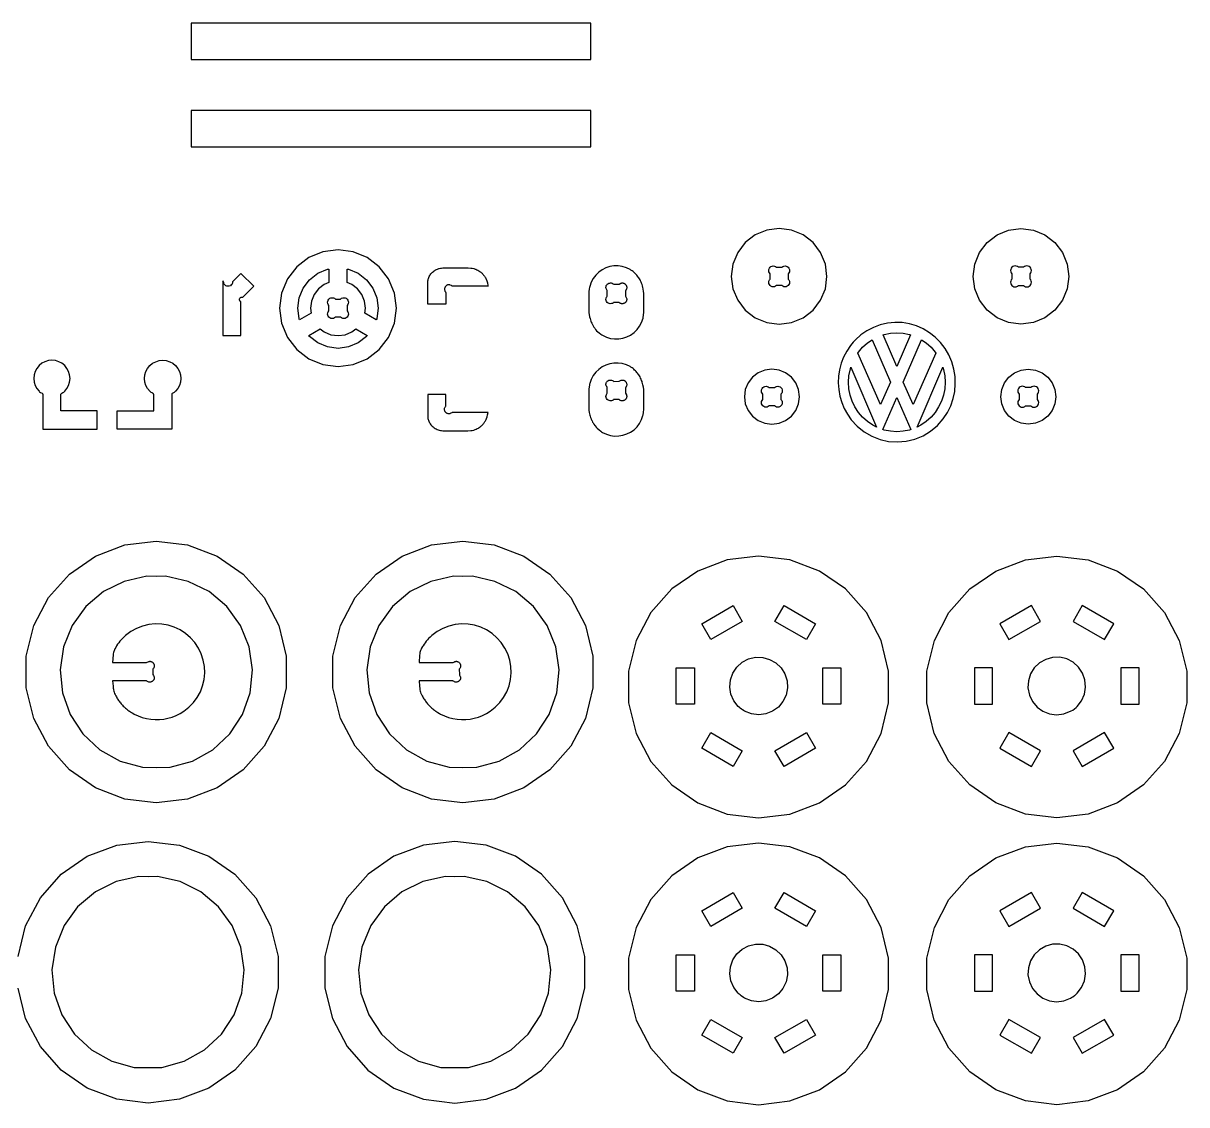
# Model space of a CAD drawing. Extents: x -690 to 337, y -358 to 474.
# Drawn here: x 114.3 to 305.9, y 263.2 to 441.3 of the extents above; entities that cross this region are included whole.
import ezdxf

# ---------------------------------------------------------------- set-up
doc = ezdxf.new("R2010")
doc.units = 0
doc.layers.add('SECTIONCUTEDGES', color=18, linetype='CONTINUOUS')

msp = doc.modelspace()

# ---------------------------------------------------------------- linework, layer by layer
at = {"layer": 'SECTIONCUTEDGES'}
for points in [[(141.91, 435.35), (207.76, 435.35), (207.76, 441.34), (141.91, 441.34)], [(141.91, 420.97), (207.76, 420.97), (207.76, 426.97), (141.91, 426.97)], [(233.22, 394.06), (234.85, 392.81), (236.75, 392.02), (238.79, 391.75), (240.83, 392.02), (242.73, 392.81), (244.37, 394.06), (245.62, 395.69), (246.41, 397.59), (246.67, 399.63), (246.41, 401.67), (245.62, 403.57), (244.37, 405.21), (242.73, 406.46), (240.83, 407.25), (238.79, 407.51), (236.75, 407.25), (234.85, 406.46), (233.22, 405.21), (231.97, 403.57), (231.18, 401.67), (230.91, 399.63), (231.18, 397.59), (231.97, 395.69)], [(273.06, 394.06), (271.81, 395.69), (271.02, 397.59), (270.75, 399.63), (271.02, 401.67), (271.81, 403.57), (273.06, 405.21), (274.69, 406.46), (276.59, 407.25), (278.63, 407.51), (280.67, 407.25), (282.57, 406.46), (284.2, 405.21), (285.46, 403.57), (286.24, 401.67), (286.51, 399.63), (286.24, 397.59), (285.46, 395.69), (284.2, 394.06), (282.57, 392.81), (280.67, 392.02), (278.63, 391.75), (276.59, 392.02), (274.69, 392.81)], [(159.32, 387.6), (161.31, 386.07), (163.63, 385.11), (166.12, 384.79), (168.61, 385.11), (170.93, 386.07), (172.92, 387.6), (174.45, 389.59), (175.41, 391.91), (175.73, 394.4), (175.41, 396.89), (174.45, 399.21), (172.92, 401.2), (170.93, 402.73), (168.61, 403.69), (166.12, 404.02), (163.63, 403.69), (161.31, 402.73), (159.32, 401.2), (157.79, 399.21), (156.83, 396.89), (156.5, 394.4), (156.83, 391.91), (157.79, 389.59)], [(159.74, 392.62), (159.72, 392.67), (159.49, 394.4), (159.72, 396.12), (160.38, 397.71), (161.43, 399.09), (162.81, 400.14), (164.4, 400.8), (164.47, 400.81), (164.62, 400.83), (164.62, 398.64), (163.85, 398.32), (162.92, 397.6), (162.2, 396.67), (161.74, 395.57), (161.59, 394.4), (161.7, 393.58), (159.8, 392.48)], [(170.54, 393.58), (170.65, 394.4), (170.49, 395.57), (170.04, 396.67), (169.32, 397.6), (168.38, 398.32), (167.61, 398.64), (167.61, 400.83), (167.78, 400.81), (167.83, 400.8), (169.43, 400.14), (170.8, 399.09), (171.86, 397.71), (172.52, 396.12), (172.74, 394.4), (172.52, 392.68), (172.49, 392.62), (172.43, 392.48)], [(180.89, 395.05), (180.89, 398.02), (180.9, 398.71), (180.92, 398.89), (180.96, 399.07), (180.99, 399.19), (181.02, 399.31), (181.08, 399.47), (181.15, 399.62), (181.23, 399.76), (181.31, 399.91), (181.41, 400.04), (181.52, 400.17), (181.64, 400.29), (181.7, 400.35), (181.84, 400.46), (181.98, 400.57), (182.13, 400.66), (182.2, 400.7), (182.36, 400.78), (182.53, 400.85), (182.71, 400.91), (182.81, 400.94), (182.99, 400.98), (183.18, 401.01), (183.37, 401.03), (183.65, 401.05), (184.31, 401.07), (185.62, 401.07), (186.87, 401.06), (187.57, 401.03), (188, 401.01), (188.24, 400.97), (188.47, 400.92), (188.72, 400.85), (188.81, 400.81), (188.98, 400.74), (189.16, 400.65), (189.32, 400.55), (189.48, 400.45), (189.56, 400.39), (189.66, 400.31), (189.76, 400.23), (189.85, 400.14), (189.94, 400.05), (190.03, 399.95), (190.11, 399.85), (190.19, 399.75), (190.26, 399.65), (190.33, 399.54), (190.4, 399.43), (190.46, 399.31), (190.53, 399.15), (190.63, 398.89), (190.69, 398.71), (190.73, 398.56), (190.82, 398.15), (190.83, 398.05), (184.94, 398.05), (184.93, 398.05), (184.79, 398.11), (184.6, 398.21), (184.54, 398.23), (184.51, 398.24), (184.44, 398.26), (184.37, 398.26), (184.3, 398.26), (184.27, 398.25), (184.16, 398.23), (184.1, 398.2), (184.04, 398.17), (183.98, 398.13), (183.92, 398.08), (183.87, 398.04), (183.82, 397.98), (183.78, 397.92), (183.75, 397.86), (183.72, 397.8), (183.69, 397.73), (183.68, 397.66), (183.66, 397.55), (183.66, 397.44), (183.67, 397.4), (183.69, 397.3), (183.72, 397.21), (183.8, 397.08), (183.84, 397.03), (183.88, 397), (183.88, 396.99), (183.88, 395.05)], [(208.56, 390.88), (208.73, 390.69), (208.92, 390.51), (209.12, 390.33), (209.4, 390.11), (209.57, 390), (209.69, 389.93), (210.33, 389.62), (210.99, 389.42), (211.68, 389.32), (212.37, 389.33), (213.05, 389.44), (213.71, 389.66), (214.32, 389.97), (214.89, 390.37), (215.38, 390.86), (215.8, 391.41), (216.12, 392.02), (216.37, 392.75), (216.41, 392.9), (216.44, 393.17), (216.5, 393.79), (216.5, 396.87), (216.47, 397.17), (216.4, 397.59), (216.35, 397.83), (216.28, 398.09), (216.21, 398.29), (216.14, 398.49), (216.06, 398.69), (215.97, 398.88), (215.87, 399.07), (215.79, 399.22), (215.69, 399.38), (215.59, 399.53), (215.48, 399.67), (215.37, 399.81), (215.25, 399.95), (215.12, 400.08), (214.99, 400.21), (214.86, 400.33), (214.72, 400.44), (214.57, 400.55), (214.37, 400.68), (214.24, 400.76), (213.62, 401.06), (212.95, 401.26), (212.27, 401.36), (211.58, 401.35), (210.9, 401.24), (210.24, 401.02), (209.62, 400.71), (209.06, 400.31), (208.57, 399.82), (208.15, 399.27), (207.83, 398.66), (207.59, 397.98), (207.55, 397.81), (207.51, 397.57), (207.46, 397.1), (207.44, 396.84), (207.44, 393.82), (207.46, 393.63), (207.49, 393.38), (207.57, 392.96), (207.64, 392.68), (207.7, 392.48), (207.77, 392.28), (207.85, 392.09), (207.93, 391.9), (208.02, 391.71), (208.13, 391.51), (208.26, 391.29), (208.41, 391.08)], [(237.3, 398.14), (237.18, 398.29), (237.1, 398.47), (237.08, 398.67), (237.1, 398.86), (237.18, 399.04), (237.3, 399.2), (237.3, 400.07), (237.18, 400.23), (237.1, 400.41), (237.08, 400.6), (237.1, 400.79), (237.18, 400.98), (237.3, 401.13), (237.45, 401.25), (237.63, 401.32), (237.83, 401.35), (238.02, 401.32), (238.2, 401.25), (238.36, 401.13), (239.23, 401.13), (239.39, 401.25), (239.57, 401.32), (239.76, 401.35), (239.95, 401.32), (240.14, 401.25), (240.29, 401.13), (240.41, 400.98), (240.48, 400.79), (240.51, 400.6), (240.48, 400.41), (240.41, 400.23), (240.29, 400.07), (240.29, 399.2), (240.41, 399.04), (240.48, 398.86), (240.51, 398.67), (240.48, 398.47), (240.41, 398.29), (240.29, 398.14), (240.14, 398.02), (239.95, 397.94), (239.76, 397.92), (239.57, 397.94), (239.39, 398.02), (239.23, 398.14), (238.36, 398.14), (238.2, 398.02), (238.02, 397.94), (237.83, 397.92), (237.63, 397.94), (237.45, 398.02)], [(277.14, 398.14), (277.29, 398.02), (277.47, 397.94), (277.67, 397.92), (277.86, 397.94), (278.04, 398.02), (278.2, 398.14), (279.07, 398.14), (279.22, 398.02), (279.4, 397.94), (279.6, 397.92), (279.79, 397.94), (279.97, 398.02), (280.13, 398.14), (280.25, 398.29), (280.32, 398.47), (280.35, 398.67), (280.32, 398.86), (280.25, 399.04), (280.13, 399.2), (280.13, 400.07), (280.25, 400.23), (280.32, 400.41), (280.35, 400.6), (280.32, 400.79), (280.25, 400.98), (280.13, 401.13), (279.97, 401.25), (279.79, 401.32), (279.6, 401.35), (279.4, 401.32), (279.22, 401.25), (279.07, 401.13), (278.2, 401.13), (278.04, 401.25), (277.86, 401.32), (277.67, 401.35), (277.47, 401.32), (277.29, 401.25), (277.14, 401.13), (277.02, 400.98), (276.94, 400.79), (276.92, 400.6), (276.94, 400.41), (277.02, 400.23), (277.14, 400.07), (277.14, 399.2), (277.02, 399.04), (276.94, 398.86), (276.92, 398.67), (276.94, 398.47), (277.02, 398.29)], [(147.14, 389.9), (150.13, 389.9), (150.13, 395.44), (150.06, 395.49), (150, 395.53), (149.97, 395.56), (149.92, 395.64), (149.89, 395.71), (149.88, 395.79), (149.88, 395.87), (149.9, 395.95), (149.94, 396.02), (149.98, 396.09), (150.04, 396.14), (150.11, 396.18), (150.18, 396.21), (150.26, 396.22), (150.34, 396.22), (150.44, 396.19), (152.25, 398), (150.13, 400.12), (148.76, 398.75), (148.74, 398.56), (148.66, 398.37), (148.54, 398.22), (148.39, 398.1), (148.21, 398.03), (148.01, 398), (147.82, 398.03), (147.64, 398.1), (147.48, 398.22), (147.37, 398.37), (147.29, 398.56), (147.27, 398.75), (147.14, 398.88)], [(210.48, 395.34), (210.37, 395.49), (210.29, 395.65), (210.26, 395.83), (210.27, 396.02), (210.33, 396.2), (210.38, 396.27), (210.44, 396.36), (210.46, 396.38), (210.47, 396.39), (210.48, 396.4), (210.48, 397.28), (210.47, 397.31), (210.42, 397.41), (210.3, 397.64), (210.28, 397.71), (210.26, 397.77), (210.26, 397.81), (210.26, 397.88), (210.27, 397.95), (210.3, 398.05), (210.32, 398.11), (210.36, 398.18), (210.39, 398.24), (210.44, 398.29), (210.49, 398.34), (210.54, 398.39), (210.6, 398.43), (210.66, 398.47), (210.73, 398.5), (210.79, 398.52), (210.9, 398.54), (211.01, 398.55), (211.12, 398.55), (211.23, 398.52), (211.3, 398.5), (211.43, 398.43), (211.54, 398.33), (212.41, 398.33), (212.46, 398.35), (212.72, 398.5), (212.79, 398.53), (212.81, 398.54), (212.89, 398.55), (212.94, 398.56), (212.99, 398.55), (213.05, 398.55), (213.1, 398.54), (213.15, 398.52), (213.21, 398.51), (213.26, 398.48), (213.31, 398.46), (213.35, 398.43), (213.4, 398.4), (213.44, 398.36), (213.48, 398.32), (213.52, 398.28), (213.57, 398.2), (213.61, 398.13), (213.63, 398.09), (213.66, 398.02), (213.67, 397.98), (213.68, 397.9), (213.69, 397.81), (213.69, 397.73), (213.68, 397.69), (213.67, 397.61), (213.64, 397.54), (213.61, 397.46), (213.59, 397.43), (213.55, 397.36), (213.51, 397.32), (213.48, 397.29), (213.47, 397.29), (213.47, 396.4), (213.48, 396.37), (213.64, 396.07), (213.66, 396.02), (213.68, 395.95), (213.69, 395.92), (213.69, 395.85), (213.68, 395.76), (213.67, 395.71), (213.66, 395.66), (213.64, 395.6), (213.62, 395.55), (213.59, 395.51), (213.56, 395.46), (213.53, 395.41), (213.5, 395.37), (213.46, 395.33), (213.42, 395.3), (213.34, 395.24), (213.27, 395.2), (213.19, 395.17), (213.11, 395.14), (213.07, 395.13), (212.99, 395.12), (212.91, 395.12), (212.83, 395.13), (212.75, 395.14), (212.67, 395.17), (212.6, 395.2), (212.53, 395.24), (212.45, 395.31), (212.43, 395.33), (212.41, 395.34), (211.53, 395.34), (211.52, 395.34), (211.48, 395.29), (211.37, 395.22), (211.33, 395.19), (211.15, 395.14), (210.97, 395.12), (210.79, 395.16), (210.62, 395.23)], [(164.62, 392.9), (164.5, 393.06), (164.43, 393.24), (164.4, 393.43), (164.43, 393.63), (164.5, 393.81), (164.62, 393.96), (164.62, 394.84), (164.5, 394.99), (164.43, 395.17), (164.4, 395.37), (164.43, 395.56), (164.5, 395.74), (164.62, 395.9), (164.78, 396.02), (164.96, 396.09), (165.15, 396.12), (165.35, 396.09), (165.53, 396.02), (165.68, 395.9), (166.55, 395.9), (166.71, 396.02), (166.89, 396.09), (167.08, 396.12), (167.28, 396.09), (167.46, 396.02), (167.61, 395.9), (167.73, 395.74), (167.81, 395.56), (167.83, 395.37), (167.81, 395.17), (167.73, 394.99), (167.61, 394.84), (167.61, 393.96), (167.73, 393.81), (167.81, 393.63), (167.83, 393.43), (167.81, 393.24), (167.73, 393.06), (167.61, 392.9), (167.46, 392.79), (167.28, 392.71), (167.08, 392.69), (166.89, 392.71), (166.71, 392.79), (166.55, 392.9), (165.68, 392.9), (165.53, 392.79), (165.35, 392.71), (165.15, 392.69), (164.96, 392.71), (164.78, 392.79)], [(250.67, 376.01), (251.65, 374.94), (252.79, 374.03), (254.05, 373.3), (255.41, 372.77), (256.83, 372.45), (258.29, 372.36), (259.74, 372.48), (261.16, 372.83), (262.5, 373.39), (263.75, 374.15), (264.86, 375.09), (265.82, 376.18), (266.5, 377.21), (267.05, 378.32), (267.45, 379.49), (267.71, 380.69), (267.81, 381.92), (267.77, 383.15), (267.57, 384.37), (267.23, 385.56), (266.74, 386.69), (266.12, 387.76), (265.37, 388.74), (264.5, 389.62), (263.55, 390.36), (262.52, 390.99), (261.41, 391.47), (260.25, 391.82), (259.06, 392.01), (257.85, 392.04), (256.64, 391.93), (255.46, 391.66), (254.33, 391.24), (253.26, 390.68), (252.26, 390), (251.36, 389.19), (251.14, 388.95), (251, 388.79), (250.54, 388.23), (249.93, 387.3), (249.42, 386.33), (249.03, 385.32), (248.75, 384.26), (248.58, 383.18), (248.53, 382.09), (248.6, 381), (248.79, 379.92), (249.1, 378.88), (249.52, 377.87), (250.04, 376.91)], [(161.41, 389.74), (161.3, 389.89), (163.19, 390.99), (163.85, 390.48), (164.95, 390.03), (166.12, 389.87), (167.29, 390.03), (168.38, 390.48), (169.04, 390.99), (170.94, 389.89), (170.85, 389.77), (170.81, 389.72), (169.43, 388.66), (167.83, 388), (166.12, 387.78), (164.4, 388), (162.81, 388.66)], [(255.47, 378.55), (251.76, 387.01), (251.86, 387.17), (252.55, 387.97), (253.33, 388.67), (254.1, 389.2), (257.14, 382.22)], [(258.18, 384.8), (255.92, 390.01), (256.1, 390.08), (257.14, 390.29), (258.18, 390.36), (259.22, 390.29), (260.25, 390.08), (260.43, 390.01)], [(260.89, 378.55), (259.22, 382.22), (262.25, 389.2), (263.02, 388.67), (263.81, 387.97), (264.49, 387.17), (264.6, 387.01)], [(117.48, 374.47), (126.46, 374.47), (126.46, 377.47), (120.48, 377.47), (120.48, 380.23), (120.49, 380.26), (120.52, 380.3), (120.58, 380.36), (120.64, 380.4), (120.81, 380.49), (120.95, 380.57), (121.07, 380.67), (121.09, 380.7), (121.47, 381.16), (121.74, 381.67), (121.91, 382.23), (121.97, 382.82), (121.91, 383.4), (121.74, 383.96), (121.47, 384.48), (121.1, 384.93), (120.64, 385.31), (120.12, 385.58), (119.56, 385.75), (118.98, 385.81), (118.4, 385.75), (117.83, 385.58), (117.32, 385.31), (116.86, 384.93), (116.49, 384.48), (116.21, 383.96), (116.04, 383.4), (115.99, 382.82), (116.04, 382.23), (116.21, 381.67), (116.49, 381.16), (116.86, 380.7), (116.95, 380.62), (117.13, 380.5), (117.36, 380.37), (117.41, 380.33), (117.46, 380.26), (117.48, 380.23)], [(129.76, 374.47), (129.76, 377.47), (135.75, 377.47), (135.75, 380.23), (135.74, 380.25), (135.67, 380.34), (135.63, 380.37), (135.58, 380.4), (135.48, 380.45), (135.34, 380.53), (135.28, 380.57), (135.16, 380.67), (134.76, 381.16), (134.48, 381.67), (134.31, 382.23), (134.25, 382.82), (134.31, 383.4), (134.48, 383.96), (134.76, 384.48), (135.13, 384.93), (135.58, 385.31), (136.1, 385.58), (136.66, 385.75), (137.25, 385.81), (137.83, 385.75), (138.39, 385.58), (138.91, 385.31), (139.36, 384.93), (139.73, 384.48), (140.01, 383.96), (140.18, 383.4), (140.24, 382.82), (140.18, 382.23), (140.01, 381.67), (139.73, 381.16), (139.36, 380.7), (139.2, 380.56), (139.1, 380.5), (138.9, 380.39), (138.82, 380.33), (138.76, 380.26), (138.74, 380.23), (138.74, 374.47)], [(208.65, 374.79), (208.82, 374.6), (209.12, 374.33), (209.4, 374.12), (209.55, 374.02), (209.71, 373.93), (210.33, 373.63), (210.99, 373.43), (211.68, 373.33), (212.37, 373.34), (213.05, 373.45), (213.71, 373.67), (214.32, 373.98), (214.89, 374.38), (215.38, 374.86), (215.8, 375.42), (216.12, 376.03), (216.36, 376.7), (216.38, 376.8), (216.41, 376.9), (216.44, 377.18), (216.5, 377.82), (216.5, 380.87), (216.49, 380.98), (216.45, 381.36), (216.36, 381.78), (216.3, 382), (216.24, 382.2), (216.21, 382.3), (216.14, 382.5), (216.06, 382.69), (215.97, 382.89), (215.87, 383.07), (215.79, 383.23), (215.69, 383.39), (215.59, 383.54), (215.48, 383.68), (215.37, 383.82), (215.25, 383.96), (215.12, 384.09), (214.99, 384.21), (214.86, 384.33), (214.72, 384.45), (214.57, 384.55), (214.37, 384.69), (214.25, 384.76), (213.62, 385.07), (212.95, 385.27), (212.27, 385.36), (211.58, 385.36), (210.9, 385.24), (210.24, 385.03), (209.62, 384.72), (209.06, 384.31), (208.57, 383.83), (208.15, 383.28), (207.83, 382.67), (207.59, 381.99), (207.56, 381.86), (207.53, 381.71), (207.46, 381.11), (207.45, 380.86), (207.45, 377.69), (207.46, 377.61), (207.52, 377.2), (207.61, 376.79), (207.67, 376.59), (207.73, 376.39), (207.81, 376.19), (207.85, 376.1), (207.93, 375.91), (207.97, 375.81), (208.07, 375.63), (208.13, 375.51), (208.26, 375.3), (208.41, 375.09), (208.48, 374.99)], [(234.39, 376.6), (235.33, 375.88), (236.42, 375.43), (237.59, 375.28), (238.77, 375.43), (239.86, 375.88), (240.8, 376.6), (241.52, 377.54), (241.97, 378.63), (242.12, 379.8), (241.97, 380.98), (241.52, 382.07), (240.8, 383.01), (239.86, 383.73), (238.77, 384.18), (237.59, 384.33), (236.42, 384.18), (235.33, 383.73), (234.39, 383.01), (233.67, 382.07), (233.22, 380.98), (233.07, 379.8), (233.22, 378.63), (233.67, 377.54)], [(252.55, 376.43), (251.86, 377.23), (251.28, 378.12), (250.82, 379.07), (250.49, 380.09), (250.29, 381.13), (250.22, 382.2), (250.29, 383.26), (250.52, 384.41), (250.6, 384.66), (254.84, 374.81), (254.32, 375.06), (254.2, 375.13), (253.33, 375.72)], [(261.52, 374.81), (265.75, 384.66), (265.81, 384.48), (265.87, 384.31), (266.07, 383.26), (266.14, 382.2), (266.07, 381.13), (265.87, 380.09), (265.53, 379.07), (265.07, 378.12), (264.49, 377.23), (263.81, 376.43), (263.02, 375.72), (262.11, 375.1)], [(276.63, 376.6), (275.91, 377.54), (275.46, 378.63), (275.3, 379.8), (275.46, 380.98), (275.91, 382.07), (276.63, 383.01), (277.57, 383.73), (278.66, 384.18), (279.83, 384.33), (281, 384.18), (282.1, 383.73), (283.03, 383.01), (283.75, 382.07), (284.21, 380.98), (284.36, 379.8), (284.21, 378.63), (283.75, 377.54), (283.03, 376.6), (282.1, 375.88), (281, 375.43), (279.83, 375.28), (278.66, 375.43), (277.57, 375.88)], [(210.48, 379.35), (210.37, 379.49), (210.29, 379.66), (210.26, 379.84), (210.27, 380.02), (210.33, 380.2), (210.38, 380.28), (210.44, 380.37), (210.46, 380.38), (210.48, 380.4), (210.47, 381.3), (210.47, 381.32), (210.39, 381.48), (210.31, 381.62), (210.3, 381.65), (210.28, 381.71), (210.26, 381.78), (210.26, 381.82), (210.26, 381.89), (210.26, 381.92), (210.28, 381.99), (210.3, 382.06), (210.32, 382.12), (210.36, 382.19), (210.39, 382.24), (210.44, 382.3), (210.49, 382.35), (210.54, 382.4), (210.6, 382.44), (210.66, 382.48), (210.73, 382.51), (210.79, 382.53), (210.9, 382.55), (211.01, 382.56), (211.08, 382.56), (211.19, 382.54), (211.35, 382.48), (211.47, 382.4), (211.53, 382.35), (211.54, 382.34), (212.43, 382.35), (212.46, 382.36), (212.74, 382.52), (212.81, 382.54), (212.89, 382.56), (212.97, 382.56), (213.05, 382.56), (213.1, 382.55), (213.15, 382.53), (213.21, 382.51), (213.26, 382.49), (213.31, 382.47), (213.35, 382.44), (213.4, 382.4), (213.44, 382.37), (213.48, 382.33), (213.52, 382.29), (213.57, 382.21), (213.61, 382.14), (213.65, 382.06), (213.67, 381.98), (213.68, 381.9), (213.69, 381.82), (213.69, 381.74), (213.68, 381.7), (213.67, 381.62), (213.64, 381.54), (213.61, 381.47), (213.59, 381.44), (213.55, 381.37), (213.51, 381.33), (213.48, 381.3), (213.47, 381.29), (213.47, 380.41), (213.48, 380.38), (213.62, 380.12), (213.65, 380.05), (213.66, 380.03), (213.68, 379.96), (213.69, 379.93), (213.69, 379.85), (213.68, 379.77), (213.67, 379.72), (213.66, 379.66), (213.64, 379.61), (213.62, 379.56), (213.59, 379.51), (213.56, 379.47), (213.53, 379.42), (213.5, 379.38), (213.46, 379.34), (213.42, 379.3), (213.34, 379.25), (213.27, 379.21), (213.19, 379.17), (213.15, 379.16), (213.07, 379.14), (212.99, 379.13), (212.91, 379.13), (212.83, 379.14), (212.75, 379.15), (212.67, 379.18), (212.6, 379.21), (212.56, 379.23), (212.5, 379.27), (212.47, 379.3), (212.44, 379.33), (212.42, 379.35), (211.53, 379.35), (211.51, 379.33), (211.5, 379.31), (211.43, 379.26), (211.37, 379.23), (211.33, 379.2), (211.15, 379.14), (210.97, 379.13), (210.79, 379.16), (210.62, 379.24)], [(236.1, 378.31), (235.98, 378.46), (235.9, 378.64), (235.88, 378.84), (235.9, 379.03), (235.98, 379.21), (236.1, 379.37), (236.1, 380.24), (235.98, 380.4), (235.9, 380.58), (235.88, 380.77), (235.9, 380.97), (235.98, 381.15), (236.1, 381.3), (236.25, 381.42), (236.43, 381.5), (236.63, 381.52), (236.82, 381.5), (237, 381.42), (237.16, 381.3), (238.03, 381.3), (238.19, 381.42), (238.37, 381.5), (238.56, 381.52), (238.76, 381.5), (238.94, 381.42), (239.09, 381.3), (239.21, 381.15), (239.29, 380.97), (239.31, 380.77), (239.29, 380.58), (239.21, 380.4), (239.09, 380.24), (239.09, 379.37), (239.21, 379.21), (239.29, 379.03), (239.31, 378.84), (239.29, 378.64), (239.21, 378.46), (239.09, 378.31), (238.94, 378.19), (238.76, 378.11), (238.56, 378.09), (238.37, 378.11), (238.19, 378.19), (238.03, 378.31), (237.16, 378.31), (237, 378.19), (236.82, 378.11), (236.63, 378.09), (236.43, 378.11), (236.25, 378.19)], [(278.14, 378.64), (278.22, 378.46), (278.33, 378.31), (278.49, 378.19), (278.67, 378.11), (278.86, 378.09), (279.06, 378.11), (279.24, 378.19), (279.39, 378.31), (280.27, 378.31), (280.42, 378.19), (280.6, 378.11), (280.8, 378.09), (280.99, 378.11), (281.17, 378.19), (281.33, 378.31), (281.45, 378.46), (281.52, 378.64), (281.55, 378.84), (281.52, 379.03), (281.45, 379.21), (281.33, 379.37), (281.33, 380.24), (281.45, 380.4), (281.52, 380.58), (281.55, 380.77), (281.52, 380.97), (281.45, 381.15), (281.33, 381.3), (281.17, 381.42), (280.99, 381.5), (280.8, 381.52), (280.6, 381.5), (280.42, 381.42), (280.27, 381.3), (279.39, 381.3), (279.24, 381.42), (279.06, 381.5), (278.86, 381.52), (278.67, 381.5), (278.49, 381.42), (278.33, 381.3), (278.22, 381.15), (278.14, 380.97), (278.11, 380.77), (278.14, 380.58), (278.22, 380.4), (278.33, 380.24), (278.33, 379.37), (278.22, 379.21), (278.14, 379.03), (278.11, 378.84)], [(181.41, 375.2), (181.52, 375.08), (181.64, 374.95), (181.77, 374.84), (181.91, 374.73), (181.98, 374.68), (182.13, 374.59), (182.28, 374.5), (182.45, 374.43), (182.62, 374.36), (182.81, 374.31), (182.99, 374.26), (183.18, 374.23), (183.37, 374.21), (183.84, 374.19), (184.4, 374.18), (185.83, 374.17), (187.07, 374.19), (187.51, 374.21), (188, 374.23), (188.24, 374.27), (188.47, 374.32), (188.72, 374.4), (188.9, 374.47), (189.07, 374.55), (189.24, 374.64), (189.4, 374.74), (189.56, 374.85), (189.66, 374.93), (189.76, 375.02), (189.85, 375.1), (189.94, 375.19), (190.03, 375.29), (190.11, 375.39), (190.19, 375.49), (190.26, 375.6), (190.33, 375.71), (190.4, 375.82), (190.46, 375.93), (190.51, 376.05), (190.58, 376.22), (190.68, 376.49), (190.77, 376.84), (190.83, 377.2), (184.94, 377.2), (184.92, 377.19), (184.87, 377.17), (184.72, 377.1), (184.6, 377.03), (184.54, 377.01), (184.51, 377), (184.44, 376.98), (184.37, 376.98), (184.3, 376.98), (184.27, 376.99), (184.16, 377.02), (184.1, 377.04), (184.04, 377.08), (183.98, 377.12), (183.92, 377.16), (183.87, 377.21), (183.82, 377.26), (183.78, 377.32), (183.75, 377.38), (183.72, 377.45), (183.69, 377.51), (183.68, 377.58), (183.66, 377.69), (183.66, 377.8), (183.68, 377.91), (183.72, 378.02), (183.75, 378.08), (183.83, 378.21), (183.86, 378.23), (183.88, 378.25), (183.88, 380.19), (180.89, 380.19), (180.89, 377.17), (180.89, 376.85), (180.91, 376.48), (180.91, 376.41), (180.94, 376.23), (180.99, 376.05), (181.02, 375.93), (181.08, 375.78), (181.15, 375.62), (181.23, 375.48), (181.31, 375.34)], [(255.87, 374.4), (258.18, 379.66), (260.49, 374.4), (260.36, 374.36), (260.24, 374.31), (259.22, 374.11), (258.18, 374.04), (257.14, 374.11), (256.1, 374.32)], [(118.43, 322.21), (116.01, 326.81), (114.76, 331.86), (114.77, 337.06), (116.01, 342.11), (118.43, 346.71), (121.88, 350.6), (126.16, 353.55), (131.02, 355.39), (136.18, 356.02), (141.34, 355.39), (146.2, 353.55), (150.48, 350.6), (153.93, 346.71), (156.35, 342.11), (157.59, 337.06), (157.59, 331.86), (156.35, 326.81), (153.93, 322.21), (150.48, 318.31), (146.2, 315.36), (141.34, 313.52), (136.18, 312.9), (131.02, 313.52), (126.15, 315.36), (121.87, 318.31)], [(168.95, 322.21), (166.53, 326.81), (165.29, 331.86), (165.29, 337.06), (166.54, 342.11), (168.95, 346.71), (172.4, 350.6), (176.68, 353.55), (181.54, 355.39), (186.7, 356.02), (191.87, 355.39), (196.73, 353.55), (201.01, 350.6), (204.45, 346.71), (206.87, 342.11), (208.12, 337.06), (208.12, 331.86), (206.87, 326.81), (204.46, 322.21), (201.01, 318.31), (196.73, 315.36), (191.87, 313.52), (186.7, 312.9), (181.54, 313.52), (176.68, 315.36), (172.4, 318.31)], [(221.11, 315.84), (225.39, 312.89), (230.25, 311.05), (235.41, 310.42), (240.58, 311.05), (245.44, 312.89), (249.72, 315.84), (253.17, 319.73), (255.58, 324.34), (256.83, 329.39), (256.83, 334.58), (255.58, 339.63), (253.16, 344.24), (249.72, 348.13), (245.44, 351.08), (240.58, 352.92), (235.41, 353.54), (230.25, 352.92), (225.39, 351.08), (221.11, 348.13), (217.66, 344.24), (215.25, 339.63), (214, 334.58), (214, 329.39), (215.24, 324.34), (217.66, 319.73)], [(266.77, 319.73), (264.35, 324.34), (263.11, 329.39), (263.11, 334.58), (264.36, 339.63), (266.77, 344.24), (270.22, 348.13), (274.5, 351.08), (279.36, 352.92), (284.52, 353.54), (289.69, 352.92), (294.55, 351.08), (298.83, 348.13), (302.27, 344.24), (304.69, 339.63), (305.94, 334.58), (305.94, 329.39), (304.69, 324.34), (302.28, 319.73), (298.83, 315.84), (294.55, 312.89), (289.69, 311.05), (284.52, 310.42), (279.36, 311.05), (274.5, 312.89), (270.22, 315.84)], [(120.35, 334.83), (120.72, 331.03), (121.99, 327.43), (124.08, 324.24), (126.88, 321.64), (130.22, 319.79), (133.9, 318.79), (136.18, 318.74), (138.46, 318.79), (142.14, 319.79), (145.48, 321.64), (148.28, 324.24), (150.37, 327.43), (151.64, 331.03), (152.01, 334.83), (151.46, 338.61), (150.03, 342.14), (147.79, 345.23), (144.87, 347.7), (141.45, 349.39), (137.72, 350.22), (136.18, 350.18), (134.64, 350.22), (130.91, 349.39), (127.49, 347.7), (124.57, 345.23), (122.33, 342.14), (120.89, 338.61)], [(174.61, 324.24), (177.41, 321.64), (180.74, 319.79), (184.43, 318.79), (186.7, 318.74), (188.98, 318.79), (192.67, 319.79), (196, 321.64), (198.8, 324.24), (200.9, 327.43), (202.17, 331.03), (202.54, 334.83), (201.99, 338.61), (200.55, 342.14), (198.31, 345.23), (195.4, 347.7), (191.98, 349.39), (188.25, 350.22), (186.7, 350.18), (185.16, 350.22), (181.43, 349.39), (178.01, 347.7), (175.1, 345.23), (172.86, 342.14), (171.42, 338.61), (170.87, 334.83), (171.24, 331.03), (172.51, 327.43)], [(226.03, 342.39), (231.22, 345.39), (232.71, 342.8), (227.53, 339.8)], [(238.1, 342.8), (239.6, 345.39), (244.78, 342.39), (243.29, 339.8)], [(276.65, 339.8), (281.84, 342.8), (280.34, 345.39), (275.16, 342.39)], [(287.23, 342.8), (292.41, 339.8), (293.91, 342.39), (288.72, 345.39)], [(130.29, 329.36), (130.4, 329.23), (130.51, 329.1), (130.63, 328.97), (130.75, 328.85), (130.87, 328.73), (130.99, 328.62), (131.12, 328.5), (131.25, 328.39), (131.38, 328.28), (131.51, 328.18), (131.65, 328.08), (131.79, 327.98), (131.93, 327.89), (132.07, 327.8), (132.29, 327.66), (132.54, 327.53), (133.19, 327.22), (133.86, 326.98), (134.55, 326.8), (135.26, 326.68), (135.97, 326.63), (136.69, 326.64), (137.4, 326.71), (138.1, 326.84), (138.78, 327.04), (139.45, 327.3), (140.09, 327.62), (140.7, 327.99), (141.54, 328.65), (142.29, 329.41), (142.92, 330.27), (143.44, 331.21), (143.82, 332.2), (144.06, 333.24), (144.16, 334.31), (144.11, 335.38), (143.92, 336.43), (143.59, 337.44), (143.13, 338.4), (142.54, 339.29), (141.83, 340.1), (141.02, 340.8), (140.12, 341.38), (139.15, 341.84), (138.13, 342.16), (137.08, 342.34), (136.01, 342.38), (134.95, 342.27), (133.91, 342.02), (132.91, 341.63), (131.97, 341.11), (131.1, 340.46), (130.98, 340.36), (130.81, 340.2), (130.54, 339.93), (130.37, 339.74), (130.18, 339.51), (129.99, 339.27), (129.81, 339.02), (129.64, 338.76), (129.49, 338.5), (129.37, 338.28), (129.29, 338.11), (129.22, 337.93), (129.19, 337.84), (129.14, 337.66), (129.1, 337.47), (129.08, 337.26), (128.99, 336), (134.58, 336), (134.93, 336.18), (135, 336.2), (135.07, 336.21), (135.1, 336.22), (135.17, 336.22), (135.24, 336.21), (135.34, 336.18), (135.41, 336.15), (135.47, 336.12), (135.53, 336.08), (135.58, 336.04), (135.64, 335.99), (135.68, 335.94), (135.72, 335.88), (135.76, 335.82), (135.79, 335.75), (135.81, 335.68), (135.84, 335.58), (135.84, 335.47), (135.84, 335.4), (135.82, 335.29), (135.77, 335.15), (135.72, 335.05), (135.66, 334.98), (135.63, 334.96), (135.63, 334.94), (135.63, 334.03), (135.71, 333.87), (135.77, 333.76), (135.8, 333.7), (135.82, 333.64), (135.84, 333.57), (135.84, 333.5), (135.84, 333.43), (135.83, 333.36), (135.81, 333.29), (135.78, 333.23), (135.75, 333.16), (135.71, 333.1), (135.66, 333.05), (135.61, 333), (135.56, 332.95), (135.5, 332.91), (135.44, 332.87), (135.38, 332.84), (135.31, 332.82), (135.2, 332.8), (135.17, 332.79), (135.06, 332.79), (134.95, 332.8), (134.84, 332.83), (134.71, 332.89), (134.64, 332.94), (134.58, 333), (134.57, 333.01), (128.99, 333.01), (129.06, 332.11), (129.09, 331.81), (129.12, 331.61), (129.13, 331.51), (129.18, 331.31), (129.24, 331.12), (129.3, 330.93), (129.39, 330.75), (129.51, 330.51), (129.6, 330.36), (129.69, 330.21), (129.78, 330.06), (129.87, 329.92), (129.97, 329.78), (130.07, 329.64), (130.18, 329.5)], [(180.87, 329.23), (180.99, 329.1), (181.1, 328.97), (181.22, 328.85), (181.34, 328.73), (181.47, 328.62), (181.59, 328.5), (181.72, 328.39), (181.85, 328.28), (181.99, 328.18), (182.12, 328.08), (182.26, 327.98), (182.4, 327.89), (182.55, 327.8), (182.83, 327.63), (183.02, 327.53), (183.67, 327.22), (184.34, 326.98), (185.03, 326.8), (185.73, 326.68), (186.45, 326.63), (187.16, 326.64), (187.87, 326.71), (188.57, 326.84), (189.26, 327.04), (189.93, 327.3), (190.57, 327.62), (191.18, 327.99), (192.02, 328.65), (192.76, 329.41), (193.4, 330.27), (193.91, 331.21), (194.29, 332.2), (194.54, 333.24), (194.64, 334.31), (194.59, 335.38), (194.4, 336.43), (194.07, 337.44), (193.6, 338.4), (193.01, 339.29), (192.3, 340.1), (191.49, 340.8), (190.6, 341.38), (189.63, 341.84), (188.61, 342.16), (187.56, 342.34), (186.49, 342.38), (185.42, 342.27), (184.38, 342.02), (183.38, 341.63), (182.45, 341.11), (181.57, 340.46), (181.47, 340.37), (181.29, 340.2), (181.05, 339.96), (180.85, 339.74), (180.65, 339.51), (180.46, 339.27), (180.29, 339.02), (180.12, 338.76), (180.04, 338.63), (179.89, 338.37), (179.8, 338.2), (179.73, 338.02), (179.67, 337.84), (179.62, 337.66), (179.58, 337.47), (179.55, 337.24), (179.47, 336), (185.05, 336), (185.07, 336.01), (185.22, 336.08), (185.38, 336.16), (185.44, 336.19), (185.51, 336.21), (185.58, 336.22), (185.64, 336.22), (185.68, 336.21), (185.75, 336.2), (185.82, 336.18), (185.88, 336.15), (185.94, 336.12), (186, 336.08), (186.06, 336.04), (186.11, 335.99), (186.16, 335.94), (186.2, 335.88), (186.23, 335.82), (186.26, 335.75), (186.29, 335.68), (186.31, 335.58), (186.32, 335.54), (186.32, 335.43), (186.31, 335.36), (186.29, 335.25), (186.25, 335.15), (186.18, 335.03), (186.14, 334.98), (186.11, 334.96), (186.1, 334.94), (186.11, 334.05), (186.16, 333.94), (186.26, 333.73), (186.29, 333.67), (186.31, 333.6), (186.32, 333.53), (186.32, 333.5), (186.31, 333.43), (186.3, 333.36), (186.28, 333.29), (186.25, 333.23), (186.22, 333.16), (186.18, 333.1), (186.14, 333.05), (186.09, 333), (186.04, 332.95), (185.98, 332.91), (185.92, 332.87), (185.85, 332.84), (185.79, 332.82), (185.68, 332.8), (185.57, 332.79), (185.46, 332.8), (185.42, 332.8), (185.32, 332.83), (185.23, 332.87), (185.14, 332.93), (185.08, 332.97), (185.05, 333), (185.04, 333.01), (179.47, 333.01), (179.54, 332.11), (179.58, 331.71), (179.61, 331.51), (179.65, 331.31), (179.71, 331.12), (179.78, 330.93), (179.82, 330.84), (179.91, 330.66), (179.99, 330.51), (180.07, 330.36), (180.16, 330.21), (180.25, 330.06), (180.35, 329.92), (180.45, 329.78), (180.55, 329.64), (180.65, 329.5), (180.76, 329.36)], [(232.06, 328.78), (231.33, 329.73), (230.86, 330.81), (230.67, 331.98), (230.77, 333.16), (231.17, 334.28), (231.82, 335.26), (232.7, 336.05), (233.75, 336.6), (234.91, 336.88), (236.09, 336.85), (237.23, 336.54), (238.26, 335.96), (239.11, 335.14), (239.74, 334.13), (240.09, 333), (240.16, 331.82), (239.93, 330.66), (239.42, 329.59), (238.66, 328.68), (237.7, 327.98), (236.6, 327.55), (235.43, 327.4), (234.25, 327.54), (233.11, 327.99), (233.04, 328.03), (232.75, 328.22), (232.6, 328.33), (232.39, 328.48), (232.26, 328.59)], [(281.28, 328.68), (282.24, 327.98), (283.34, 327.55), (284.51, 327.4), (285.69, 327.54), (286.9, 328.03), (287.16, 328.19), (287.43, 328.39), (287.72, 328.63), (287.88, 328.79), (288.61, 329.73), (289.08, 330.81), (289.27, 331.98), (289.17, 333.16), (288.77, 334.28), (288.12, 335.26), (287.23, 336.05), (286.19, 336.6), (285.03, 336.88), (283.85, 336.85), (282.71, 336.54), (281.68, 335.96), (280.83, 335.14), (280.2, 334.13), (279.85, 333), (279.78, 331.82), (280.01, 330.66), (280.52, 329.59)], [(224.83, 329.15), (221.84, 329.15), (221.84, 335.13), (224.83, 335.13)], [(245.98, 329.15), (245.98, 335.13), (248.97, 335.13), (248.97, 329.15)], [(270.96, 329.15), (273.96, 329.15), (273.96, 335.13), (270.96, 335.13)], [(295.11, 329.15), (298.1, 329.15), (298.1, 335.13), (295.11, 335.13)], [(231.22, 318.89), (226.03, 321.89), (227.53, 324.48), (232.71, 321.49)], [(239.6, 318.89), (238.1, 321.49), (243.29, 324.48), (244.78, 321.89)], [(275.16, 321.89), (280.34, 318.89), (281.84, 321.49), (276.65, 324.48)], [(288.72, 318.89), (293.91, 321.89), (292.41, 324.48), (287.23, 321.49)], [(185.36, 263.43), (190.52, 264.05), (195.38, 265.9), (199.66, 268.85), (203.11, 272.74), (205.53, 277.34), (206.77, 282.39), (206.77, 287.59), (205.52, 292.64), (203.11, 297.24), (199.66, 301.13), (195.38, 304.09), (190.52, 305.93), (185.36, 306.55), (180.2, 305.93), (175.33, 304.09), (171.06, 301.13), (167.61, 297.24), (165.19, 292.64), (163.94, 287.59), (163.94, 282.39), (165.19, 277.34), (167.6, 272.74), (171.05, 268.85), (175.33, 265.9), (180.19, 264.05)], [(217.66, 272.47), (221.11, 268.58), (225.39, 265.63), (230.25, 263.78), (235.41, 263.16), (240.58, 263.78), (245.44, 265.63), (249.72, 268.58), (253.17, 272.47), (255.58, 277.07), (256.83, 282.12), (256.83, 287.32), (255.58, 292.37), (253.16, 296.97), (249.72, 300.86), (245.44, 303.82), (240.58, 305.66), (235.41, 306.28), (230.25, 305.66), (225.39, 303.82), (221.11, 300.86), (217.66, 296.97), (215.25, 292.37), (214, 287.32), (214, 282.12), (215.24, 277.07)], [(270.22, 268.58), (266.77, 272.47), (264.35, 277.07), (263.11, 282.12), (263.11, 287.32), (264.36, 292.37), (266.77, 296.97), (270.22, 300.86), (274.5, 303.82), (279.36, 305.66), (284.52, 306.28), (289.69, 305.66), (294.55, 303.82), (298.83, 300.86), (302.27, 296.97), (304.69, 292.37), (305.94, 287.32), (305.94, 282.12), (304.69, 277.07), (302.28, 272.47), (298.83, 268.58), (294.55, 265.63), (289.69, 263.78), (284.52, 263.16), (279.36, 263.78), (274.5, 265.63)], [(122.73, 274.77), (125.53, 272.18), (128.87, 270.32), (132.55, 269.32), (134.83, 269.27), (137.11, 269.32), (140.79, 270.32), (144.13, 272.18), (146.93, 274.77), (149.02, 277.96), (150.29, 281.56), (150.66, 285.36), (150.12, 289.14), (148.68, 292.68), (146.44, 295.77), (143.52, 298.23), (140.1, 299.93), (136.37, 300.75), (134.83, 300.72), (133.29, 300.75), (129.56, 299.93), (126.14, 298.23), (123.22, 295.77), (120.98, 292.68), (119.55, 289.14), (119, 285.36), (119.37, 281.56), (120.64, 277.96)], [(173.26, 274.77), (176.06, 272.18), (179.39, 270.32), (183.08, 269.32), (185.36, 269.27), (187.64, 269.32), (191.32, 270.32), (194.66, 272.18), (197.45, 274.77), (199.55, 277.96), (200.82, 281.56), (201.19, 285.36), (200.64, 289.14), (199.2, 292.68), (196.96, 295.77), (194.05, 298.23), (190.63, 299.93), (186.9, 300.75), (185.36, 300.72), (183.81, 300.75), (180.09, 299.93), (176.66, 298.23), (173.75, 295.77), (171.51, 292.68), (170.07, 289.14), (169.52, 285.36), (169.9, 281.56), (171.17, 277.96)], [(227.53, 292.54), (226.03, 295.13), (231.22, 298.13), (232.71, 295.53)], [(238.1, 295.53), (239.6, 298.13), (244.78, 295.13), (243.29, 292.54)], [(276.65, 292.54), (281.84, 295.53), (280.34, 298.13), (275.16, 295.13)], [(287.23, 295.53), (292.41, 292.54), (293.91, 295.13), (288.72, 298.13)], [(232.06, 281.52), (231.33, 282.46), (230.86, 283.55), (230.67, 284.72), (230.77, 285.9), (231.17, 287.01), (231.82, 288), (232.7, 288.79), (233.75, 289.34), (234.91, 289.61), (236.09, 289.59), (237.23, 289.28), (238.26, 288.69), (239.11, 287.87), (239.74, 286.87), (240.09, 285.74), (240.16, 284.56), (239.93, 283.39), (239.42, 282.33), (238.66, 281.42), (237.7, 280.72), (236.6, 280.29), (235.43, 280.14), (234.25, 280.28), (233.1, 280.73), (233.05, 280.76), (232.75, 280.95), (232.53, 281.11), (232.37, 281.24), (232.22, 281.37)], [(282.24, 280.72), (283.34, 280.29), (284.51, 280.14), (285.69, 280.28), (286.81, 280.72), (286.96, 280.8), (287.19, 280.95), (287.43, 281.13), (287.54, 281.22), (287.72, 281.37), (287.87, 281.52), (288.61, 282.46), (289.08, 283.55), (289.27, 284.72), (289.17, 285.9), (288.77, 287.01), (288.12, 288), (287.23, 288.79), (286.19, 289.34), (285.03, 289.61), (283.85, 289.59), (282.71, 289.28), (281.68, 288.69), (280.83, 287.87), (280.2, 286.87), (279.85, 285.74), (279.78, 284.56), (280.01, 283.39), (280.52, 282.33), (281.28, 281.42)], [(221.84, 281.89), (221.84, 287.87), (224.83, 287.87), (224.83, 281.89)], [(248.97, 281.89), (245.98, 281.89), (245.98, 287.87), (248.97, 287.87)], [(273.96, 281.89), (273.96, 287.87), (270.96, 287.87), (270.96, 281.89)], [(295.11, 281.89), (298.1, 281.89), (298.1, 287.87), (295.11, 287.87)], [(226.03, 274.63), (227.53, 277.22), (232.71, 274.22), (231.22, 271.63)], [(238.1, 274.22), (243.29, 277.22), (244.78, 274.63), (239.6, 271.63)], [(275.16, 274.63), (280.34, 271.63), (281.84, 274.22), (276.65, 277.22)], [(288.72, 271.63), (293.91, 274.63), (292.41, 277.22), (287.23, 274.22)]]:
    msp.add_lwpolyline(points, close=True, dxfattribs=at)
msp.add_lwpolyline([(113.42, 287.59), (114.66, 292.64), (117.08, 297.24), (120.53, 301.13), (124.81, 304.09), (129.67, 305.93), (134.83, 306.55), (139.99, 305.93), (144.85, 304.09), (149.13, 301.13), (152.58, 297.24), (155, 292.64), (156.24, 287.59), (156.25, 282.39), (155, 277.34), (152.58, 272.74), (149.14, 268.85), (144.86, 265.9), (139.99, 264.05), (134.83, 263.43), (129.67, 264.05), (124.81, 265.9), (120.53, 268.85), (117.08, 272.74), (114.66, 277.34), (113.42, 282.39)], dxfattribs=at)

doc.saveas('drawing.dxf')
